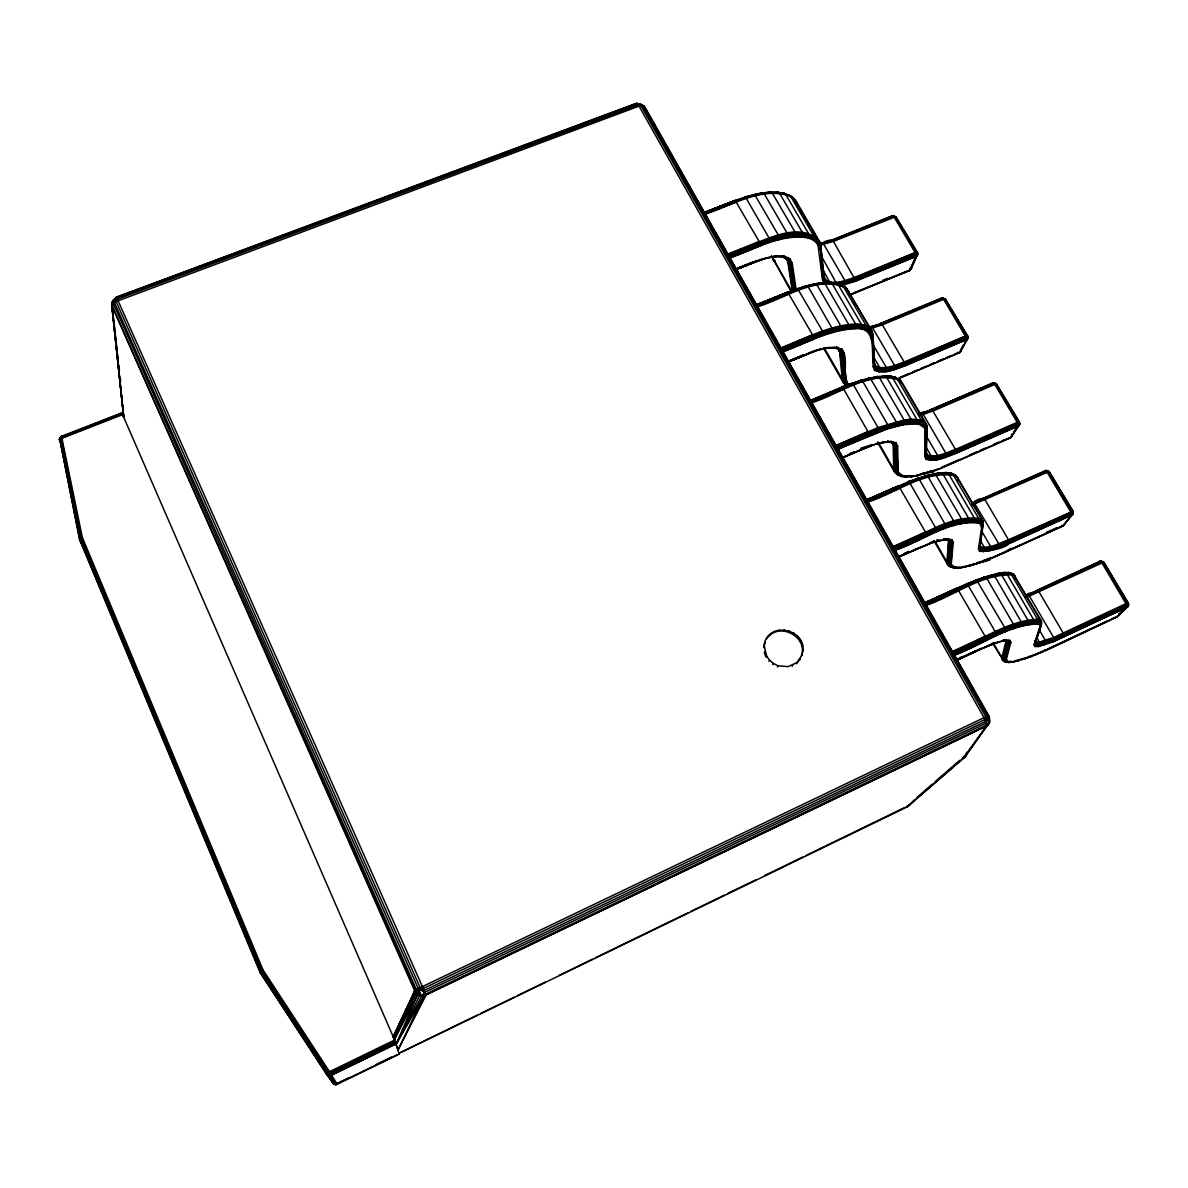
<?xml version="1.0" encoding="UTF-8"?>
<svg xmlns="http://www.w3.org/2000/svg" width="1188" height="1188" viewBox="0 0 1188 1188"><rect width="100%" height="100%" fill="white"/><g stroke="black" fill="none" stroke-linecap="round" stroke-linejoin="round"><path stroke-width="1.5" d="M837.317 449.599L869.081 435.491L867.997 431.63L843.629 389.07L841.579 387.422L809.117 401.158M996.584 384.526L993.049 382.788L930.709 409.756L993.955 382.892L996.584 384.526L1019.319 422.319L1019.646 424.487L1018.25 426.046L956.236 453.296C946.762 456.563 936.352 462.563 926.12 459.296L924.739 456.355L924.962 428.482L920.047 424.606L915.71 423.834L903.623 424.71L887.644 428.838L837.332 449.376M992.44 383.115L995.425 384.066L1018.205 421.933L1018.472 425.066L956.414 452.316C947.237 455.479 937.169 461.286 927.279 458.108L925.942 455.256L926.833 427.16L926.284 454.529L924.739 456.355M894.401 550.653L926.373 536.293L925.452 532.016L898.767 486.159L866.067 500.089M61.063 443.466L59.415 439.322L61.494 436.293L121.829 412.904L395.01 1040.926L399.242 1054.142L337.199 1084.288L334.244 1084.392L326.462 1074.19L260.068 972.408L263.008 969.868L82.328 537.451L61.494 436.293L59.979 438.981L80.175 538.758L260.855 971.576L335.209 1084.644L397.475 1054.677M642.366 104.93L644.742 107.291L989.619 718.25L643.644 105.732L639.099 106.103L116.127 301.514L111.702 304.707L123.804 417.389L111.702 304.707L112.37 301.41L116.424 297.104L636.129 103.356L640.733 104.247L644.445 106.356L988.921 716.008L989.589 722.2L964.79 757.202L907.394 806.8L398.901 1053.429M1034.748 646.495L1036.292 644.505L1035.966 642.01L1039.441 642.069L1053.608 637.496L1126.506 603.385C1129.209 601.128 1129.253 606.563 1127.115 607.172L1053.622 641.609L1038.475 646.539L1034.748 646.495L1034.05 644.713L1039.708 627.323L1039.812 625.334L1038.564 624.056C1007.87 624.428 981.065 645.886 952.999 655.717M1039.708 627.323L1041.015 626.121L1041.148 620.656L1013.453 574.324L1009.117 572.616L1003.325 572.616L983.456 577.531L992.292 574.784L994.43 575.824L1021.205 621.74L1021.769 624.413L1020.626 626.507M260.187 972.586L260.172 971.546L263.008 969.868L329.418 1071.561L337.199 1084.288L336.219 1084.614L330.116 1075.764L326.462 1074.19L328.601 1072.155L394.624 1040.005M952.954 655.91L985.966 640.466L985.104 636.233L957.365 588.565L925.244 602.643L966.349 583.976L976.774 580.353L1004.796 627.65L1004.87 632.209M83.962 548.173L79.507 539.486L59.652 438.476L79.789 539.218L260.172 971.546L333.397 1083.857L259.89 972.022L79.611 539.649L82.328 537.451L79.551 539.664M953.266 542.381L951.321 563.023L951.707 565.221L956.073 567.478L954.543 567.953L949.45 566.245L947.267 564.033L946.851 561.761L948.588 541.06L947.356 538.654L950.638 542.649L953.266 542.381L951.974 539.812L947.504 539.085L930.338 543.065M1118.502 615.785C1113.334 618.042 1120.403 616.557 1118.74 613.557M123.537 416.78L111.776 303.014L113.112 303.89L112.147 306.356L414.775 991.148L417.537 994.564L421.621 996.108L424.829 992.292L423.24 988.505L116.587 297.342L114.404 302.643L113.439 299.985L116.691 298.069L116.424 297.104L116.127 301.514L420.121 987.555L425.408 993.762L425.943 995.366L398.025 1049.999L394.416 1039.708L415.934 993.034L416.453 989.693L112.37 301.41L114.404 302.643L421.621 996.108L396.139 1044.282L417.537 994.564L416.453 989.693L418.102 988.668L984.02 717.656L988.861 716.349M966.646 752.643L965.77 755.999L963.26 758.241L985.892 726.64L985.847 716.839L640.867 105.598L636.738 103.401L116.454 297.356L114.909 298.856M1049.316 472.185L1045.841 470.522L982.818 498.604L1046.643 470.493L1049.316 472.185L1072.823 511.241L1072.883 514.152L1062.725 526.076L992.025 558.018L977.219 563.275M1127.115 607.172L1127.709 602.895L1103.37 562.444L1099.865 561.107L1103.979 562.384L1128.466 603.92L1118.873 614.33M1009.206 543.599L1071.784 515.102L1072.319 510.84L1048.781 471.71L1046.643 470.493L983.842 498.544C960.498 511.36 981.169 493.48 985.194 500.074L1008.478 539.768C1014.76 547.831 984.05 552.123 979.506 551.291L978.452 548.915L981.585 527.65L979.803 523.329C949.583 518.829 921.918 541.862 894.415 550.445M837.332 448.871L887.971 428.304L904.113 424.131L916.334 423.255L920.7 424.042L925.675 427.962L925.422 455.88L926.774 458.776C936.827 461.998 947.059 456.088 956.385 452.88L1018.873 425.66L1018.755 421.785L995.975 383.932L932.936 411.018L920.032 415.518M966.453 339.857L966.898 335.61L944.846 298.96C938.906 297.772 943.495 297.297 945.514 299.658L967.537 336.263L967.537 338.966L904.989 365.904C895.455 369.082 884.481 374.784 874.487 370.329C869.334 356.682 879.506 326.106 854.944 328.764C829.387 329.819 806.489 343.05 783.026 351.663M704.692 212.325L735.283 200.549L759.162 241.52L760.216 245.901L728.274 258.642M728.096 257.187C753.92 248.752 780.1 232.18 808.419 236.457C829.476 241.209 817.136 269.424 825.645 283.071L825.987 280.769L823.848 276.893M775.022 260.38L775.274 262.607L772.779 259.578L772.571 257.38M1034.05 644.713L1035.639 642.782L1035.312 640.317L1036.292 642.812L1039.782 642.871L1053.979 638.268L1126.907 604.128L1127.174 603.088L1102.835 562.622L1099.865 561.107M855.375 281.304L916.275 256.385L916.691 252.153L895.336 216.647L892.574 215.667L831.615 240.184C809.355 251.336 829.031 235.907 833.397 241.387L855.464 280.249L855.375 281.304L839.857 285.848M980.798 537.496L981.318 533.932M981.852 530.353L982.654 524.992M962.325 757.974L966.705 754.113L966.987 752.286M947.163 473.388L944.356 473.032L951.068 473.106L954.929 474.784L957.884 478.111L982.684 520.567L983.219 525.69L981.585 527.65M982.922 523.21L979.684 547.787L978.452 548.915M979.506 551.291L981.14 548.5L979.729 544.653L980.694 550.103C990.747 551.9 1000.281 546.005 1009.429 542.678L1072.036 514.166L1071.784 515.102M983.219 525.69L983.011 521.369L956.162 475.972L952.36 474.532M924.962 428.482L926.566 426.477L926.284 424.027L902.36 383.056L899.836 379.759L897.519 378.913M831.214 283.323L821.606 283.264L835.535 282.996L841.03 284.511L845.975 287.541L871.844 330.828L872.111 333.219L870.537 335.194M911.538 268.087L909.83 270.478L849.45 295.263M925.497 431.482L927.16 427.932M728.259 258.375C753.697 250.015 779.491 233.62 807.409 237.793L808.686 235.625L808.3 233.175L785.714 194.401L782.476 193.377L787.302 195.248C791.639 194.416 794.698 199.703 796.955 202.599L819.572 241.55L817.968 245.084L822.571 280.309L823.878 282.937M767.359 637.481L766.78 638.684C778.244 621.294 808.226 636.248 801.544 655.865C811.939 629.343 765.384 618.235 763.81 647.683L765.25 641.772L764.671 642.96M871.353 338.639L873.002 335.194L869.943 329.715M819.052 248.96L820.7 245.589L816.691 238.536M59.4 439.783L59.652 438.476M823.135 335.551L822.527 331.051L797.594 288.684L756.667 304.856L787.837 292.352L812.592 334.868L813.602 339.219L783.026 351.9M909.963 268.087L911.434 268.74L917.685 253.579L895.767 216.676L833.397 241.387L818.888 245.456M917.403 252.925L915.503 252.48L854.514 277.383C845.514 280.338 834.763 285.224 825.69 280.071M1003.132 639.783L1005.746 639.842L1008.181 642.56L1003.979 661.048L1010.409 662.072L1009.637 662.399L1005.36 662.087L1002.494 660.172L1001.84 657.707L1006.073 640.911L1010.008 642.619L1010.869 642.307L1009.949 640.406L1005.79 640.317L997.237 642.515L977.783 649.881M337.199 1084.288L336.679 1082.892M1007.855 661.775L1006.429 659.058L1010.869 642.307M904.989 365.904L904.172 362.013L882.357 324.844L880.263 323.76L942.396 297.98L944.297 299.064L966.349 335.729L967.062 339.486L905.108 365.459C895.737 368.592 884.941 374.19 875.125 369.81C870.136 356.058 880.115 325.467 855.494 328.17C829.744 329.21 806.667 342.53 783.011 351.143M945.514 299.658L943.658 299.302L882.357 324.844L869.497 328.957M769.661 242.456L769.007 237.942L746.302 198.426C739.916 195.159 752.435 197.698 754.751 194.743L778.407 235.194L778.689 239.813M1035.654 641.104L1040.807 625.319M967.537 336.263L965.71 335.966L904.172 362.013C895.262 364.983 884.986 370.314 875.66 366.082L873.833 362.934M956.236 453.296L955.464 449.42L932.936 411.018L930.947 409.504M1018.25 426.046L1018.873 425.66M909.741 804.707L906.236 806.756L908.716 805.924L914.478 799.658M1064.121 524.918L1069.972 516.78M1041.015 626.121L1041.386 623.566M1019.319 422.319L1017.552 422.186L955.464 449.42C946.598 452.48 936.857 458.093 927.308 454.974L927.605 457.335L926.12 459.296M878.556 432.046L877.991 427.576L853.593 385.12C849.405 378.749 829.343 395.827 851.662 383.486M703.459 213.083L734.956 200.49L703.103 212.979M111.702 304.707L415.325 990.54L415.934 993.034L393.777 1038.134L393.362 1037.139L414.775 991.148L416.453 989.693L419.483 995.603L396.139 1044.282L423.834 996.019L425.794 994.816L987.525 725.512L988.787 724.012L987.347 716.26L642.411 105.48L640.733 104.247L644.742 107.291M393.362 1037.139L414.775 991.148L393.525 1037.51L415.934 993.034M393.183 1036.693L414.775 991.148L393.243 1036.857M398.025 1049.999L423.834 996.019L987.525 725.512M799.465 660.172L800.118 658.998L796.257 663.75L802.197 654.692M769.987 635.135L770.581 633.932M774.086 632.565L774.695 631.363M764.864 651.366L764.27 652.539L766.022 657.187L766.602 656.028L764.404 646.51M778.793 631.155L779.402 629.937M783.783 630.976L784.407 629.759M768.933 661.315L769.527 660.157L766.602 656.028M394.416 1039.708L417.537 994.564M788.743 632.046L789.367 630.828M772.824 664.627L773.418 663.468L769.527 660.157M845.203 284.808L844.995 280.665L823.893 244.565L822.542 243.362L818.621 243.941M793.302 634.288L793.94 633.085M735.12 269.691L755.642 261.464L736.515 269.424M832.194 332.625L831.956 328.022L808.419 287.199C806.043 282.789 796.97 291.164 797.148 288.625M777.412 666.914L778.021 665.755L788.06 666.646L796.91 662.592M797.178 637.57L797.816 636.367M936.055 532.15L935.535 527.695L910.231 483.665C903.726 479.878 914.136 481.645 917.478 478.437L919.72 480.145L945.039 524.057L945.173 528.63M1063.988 636.991L1063.305 633.204L1039.218 592.144L1036.693 590.451L1100.281 561.063M800.088 641.654L800.742 640.466M963.453 344.995L960.81 349.836C961.523 351.544 958.894 354.336 957.632 352.183M965.205 341.773L966.958 338.55M801.87 646.287L802.524 645.099M792.158 666.349L792.797 665.191M802.36 651.128L803.014 649.94M894.757 369.661L894.609 365.518L872.824 328.244C865.874 325.141 878.615 326.685 881.14 323.492M1072.823 511.241L1008.478 539.768C999.643 542.975 990.421 548.678 980.709 546.896L981.036 547.668C990.762 549.435 1000.014 543.718 1008.864 540.51L1071.517 512.013L1048.247 471.874L1045.113 470.73L1045.841 470.522M756.578 304.989L787.184 292.367M787.124 238.001L787.199 233.323L764.018 193.451L762.369 192.812L744.208 197.267M887.644 428.838L887.466 424.25L863.052 381.927C856.385 378.452 866.408 381.096 870.136 378.081L896.212 421.695L896.049 426.388M995.722 636.055L995.277 631.63L967.374 584.154L925.511 602.643M945.96 457.321L945.856 453.177L923.343 414.671C916.379 411.434 928.452 412.771 931.258 409.444M840.614 330.502L840.733 325.824L816.72 284.511L814.983 283.769L805.91 285.952M1013.72 431.942L1015.695 428.972M1002.123 440.689L1011.003 437.511L1019.646 424.487L1019.155 421.755M896.034 216.84C890.258 215.637 893.079 215.058 896.064 217.463M788.075 361.954L808.122 353.593L787.629 362.281M966.705 754.113L989.589 722.2L988.401 715.978L989.871 720.24M396.243 1043.896L330.116 1075.764L395.99 1043.227M794.802 237.051L795.188 232.358L772.037 192.649L770.24 192.011L761.374 193.481M998.885 547.906L998.826 543.792L974.012 502.524M848.247 329.21L849.212 327.027L848.678 324.502L825.155 283.991L822.809 282.64L814.433 283.977L831.095 282.64L837.644 283.724L861.538 324.502L861.924 326.997L860.602 329.18M885.892 371.74L886.307 367.448L872.675 344.06M953.548 525.809L954.424 523.745L953.771 521.131L928.452 477.398L925.422 475.868L934.451 473.923L935.773 474.755L961.567 518.993L962.132 521.621L961.033 523.745M801.603 236.991L802.717 234.779L802.271 232.313L779.61 193.362L777.902 192.129L770.24 192.011M1053.622 641.609L1053.608 637.496L1029.536 596.317C1022.259 592.664 1034.02 593.807 1037.362 590.288M903.623 424.71L904.647 422.557L904.098 419.988L879.239 377.339L877.264 376.522L868.413 378.571M894.445 549.985C922.185 541.431 950.073 518.206 980.516 522.765L982.075 524.606L982.298 527.145L979.15 548.425L980.174 550.772C990.391 552.583 1000.088 546.599 1009.384 543.213L1072.408 514.701L1072.319 510.84M754.751 194.743L752.94 195.144L771.487 192.218M937.139 459.756L938.104 457.811L937.599 455.45L925.883 435.343M930.353 470.804L931.897 471.695L940.451 468.621L1010.394 437.897L1011.775 436.338L1011.448 434.214M844.727 456.415L872.438 445.025L883.768 442.099L873.937 444.683L842.218 457.9M121.904 413.053L60.128 437.704L80.68 538.016L261.315 970.745L329.061 1075.793L330.546 1074.145L395.723 1042.589M854.944 328.764L856.103 326.581L855.642 324.057L832.179 283.724L830.412 282.402L828.363 283.011M959.191 352.97L967.938 337.659L967.581 335.714M1013.216 629.001L1014.151 626.982L1013.498 624.324L986.693 578.2L984.035 577.205L966.349 583.976M766.572 258.093L737.837 268.607L754.87 261.835C763.973 259.058 767.077 257.336 776.328 256.37L765.117 257.989M916.275 256.385L917.671 254.945L917.121 252.183M910.201 423.864L911.419 421.681L910.958 419.112L886.634 377.324L884.793 375.898L882.654 376.448M990.124 550.742L990.97 547.193L982.238 532.046M1118.784 615.087L1128.526 605.479L1128.095 602.791M1127.709 602.895L1128.229 606.177L1117.403 616.765L1054.825 646.406L1053.504 645.708M897.727 486.248L865.933 500.252L908.181 481.868M878.971 371.978L880.145 368.369L873.462 356.682M967.507 522.453L968.769 520.299L968.294 517.671L943.079 474.324L940.391 472.75L932.402 474.354L937.302 473.552M1044.92 644.861L1045.826 641.312L1038.98 629.402M915.71 423.834L917.077 421.666L916.676 419.112L892.44 377.502L890.525 376.106L886.144 376.136M807.409 237.793L812.117 239.441L813.513 237.333L813.201 234.912L790.673 196.317L783.932 193.154M930.367 460.439L931.585 456.816L925.853 446.747M849.569 385.952C840.673 376.195 849.554 359.726 842.054 349.153C823.804 343.005 805.791 356.252 788.951 361.419M1026.952 624.74L1028.288 622.616L1027.783 619.928L1001.618 574.947L999.628 573.344L997.296 573.73M865.131 330.398L866.572 328.274L866.245 325.794L842.916 285.848L841.03 284.511M972.838 521.963L974.264 519.795L973.848 517.181L948.707 474.057L945.915 472.482M1010.127 438.134L1019.75 423.76L1019.393 421.844M983.501 551.915L984.763 548.262L980.843 541.312M917.21 797.267L932.253 784.169M934.986 781.793L959.592 760.365M920.047 424.606L921.532 422.483L921.175 419.943L897.029 378.556L890.525 376.106L884.05 375.853M113.439 299.985L116.587 297.342M1032.09 623.745L1033.575 621.591L1033.144 618.918L1007.068 574.175L1004.157 572.482L998.024 573.373M812.117 239.441L815.651 241.892L817.166 238.224L793.317 198.025L796.955 202.599L797.772 205.42M1038.475 646.539L1039.782 642.871L1036.664 637.288M918.873 548.039L898.574 557.157M976.952 522.26L978.496 520.121L978.125 517.508L953.088 474.606L951.068 473.106L948.573 473.567M766.008 193.005L778.571 192.337M868.458 332.432L869.987 330.368L869.69 327.933L846.465 288.179L841.787 284.764L829.699 282.388M874.487 370.329L875.942 368.384L875.66 366.082M923.135 426.18L924.71 424.101L924.398 421.591L900.341 380.412L895.084 377.131L888.238 376.641L891.193 377.309M1035.981 623.522L1037.57 621.369L1037.183 618.71L1011.211 574.205L1009.117 572.616L1003.325 572.616M862.265 449.316L873.937 444.683M979.803 523.329L981.422 519.468C950.103 514.627 921.383 538.624 892.797 547.312M1038.564 624.056L1040.213 621.933L1039.856 619.29L1013.453 574.324C981.927 572.141 953.89 595.277 925.036 604.484M1027.932 594.757L1101.083 561.048L1103.83 562.77M981.347 525.141L982.996 523.106L981.407 521.22C950.578 516.513 922.289 540.02 894.193 548.707M1039.812 625.334L1041.119 624.086L1039.856 622.779C1008.716 623.076 981.526 644.891 952.984 654.722M775.942 192.812L777.902 192.129M1000.652 554.232L992.025 558.018M922.63 473.21C948.663 469.067 923.759 473.418 916.809 475.69L939.574 468.562M956.236 588.506L925.348 602.643M829.373 347.386L819.111 349.361M1062.725 526.076L1063.646 525.467L992.975 557.217M872.809 366.869L874.472 364.315L873.002 335.194M822.571 280.309L824.086 278.556L823.863 276.373L825.987 280.769C835.075 285.922 845.856 281.021 854.87 278.066L916.141 252.257L894.772 216.751L892.93 215.726L831.437 240.496M963.26 758.241L965.963 755.791L906.904 806.994M336.219 1084.614L337.125 1084.005M877.264 376.522L876.002 377.101L891.282 376.373M852.167 293.481L909.533 270.582L917.775 254.277L917.388 252.316M925.363 473.626L924.323 474.071M992.455 557.989L983.308 561.137M912.889 550.237L930.367 543.332L898.47 557.098M59.979 438.981L122.602 414.612M789.916 258.717L784.704 256.296L781.273 256.237L787.555 259.207L789.916 258.717L792.203 262.979L796.242 290.139M1117.091 616.943L1118.027 616.349L1116.215 616.691M977.397 563.572L968.814 565.874C1021.086 550.237 960.35 569.601 957.736 567.909L956.399 567.121M958.865 353.059L960.038 352.346L899.568 377.992M917.448 475.764L918.621 475.289L910.676 476.685L903.697 475.586M960.038 352.346L898.247 378.824M911.137 269.334L849.925 294.876M330.116 1075.764L396.168 1043.673M977.353 650.712L957.29 660.142M837.065 347.252L827.516 347.936M329.061 1075.793L330.828 1074.784M910.676 476.685L912.666 476.269L904.172 476.21M940.391 472.75L938.936 473.284L951.87 473.418M958.478 352.94L960.513 351.826L967.849 338.342L967.314 335.595M1009.77 438.179L1011.003 437.511M967.314 566.216L962.8 567.24L970.715 565.562M878.348 442.263L896.346 473.804L902.835 476.388L903.548 476.032L898.722 472.883L898.069 470.24L897.683 445.975L896.034 442.797L891.312 441.461L881.823 442.56L889.797 442.01M1054.825 646.406L1046.212 650.356L1044.697 649.762M990.896 575.244L998.811 573.24M896.346 473.804L901.291 476.447L907.617 476.522L901.35 475.868M1046.212 650.356L1023.982 659.177L1021.932 658.776M963.527 567.344L964.864 566.899M951.974 539.812L943.688 538.669L947.504 539.085M336.947 1083.53L348.351 1077.991M376.076 1064.522L392.382 1056.607M400.519 1052.449L477.294 1015.146M480.635 1013.527L514.018 997.311M517.359 995.693L545.723 981.897M559.088 975.422L592.456 959.206M595.797 957.573L687.6 912.978M690.926 911.359L724.309 895.143M727.65 893.525L756.028 879.744M764.374 875.69L802.761 857.038M806.103 855.419L904.573 807.573M395.01 1040.926L329.804 1072.482L328.601 1072.155L262.117 970.299L81.497 537.837L61.331 438.283L122.305 413.944M395.396 1041.802L330.19 1073.358L327.858 1072.749L330.546 1074.145M957.736 567.909L959.963 567.537L952.999 567.552L950.905 565.533L952.42 542.693L951.143 540.169L944.356 539.189M952.42 652.925C980.976 642.218 1008.671 620.314 1040.213 620.136L1041.49 621.487L1041.371 625.319L1035.297 643.554L1035.966 645.292L1039.559 645.336L1054.216 640.584L1127.754 606.756L1053.994 641.178L1039.099 646.02L1035.431 645.975L1034.748 644.208L1040.45 626.804L1040.54 624.799L1039.292 623.507C1008.404 623.819 981.481 645.515 953.058 655.048M959.236 657.974L962.532 656.4M951.944 651.974C980.59 641.401 1008.3 619.423 1039.856 619.29L1041.148 620.656M952.717 653.697C981.273 643.139 1008.864 621.265 1040.332 621.042L1041.609 622.378M976.209 650.579L956.399 659.964L976.209 650.579L998.618 642.099L991.163 643.658M1128.229 606.177L1127.382 605.628L1054.291 639.872L1039.842 644.549L1036.292 644.505L1035.639 642.782M1108.018 620.552L1045.232 650.148L1029.402 656.697L1015.992 660.558M1111.3 619.007L1114.582 617.463M842.054 349.153L839.619 349.614L835.075 347.683M1063.646 525.467L1061.448 525.527M952.939 654.425C981.437 644.015 1008.879 622.2 1040.213 621.933L1041.475 623.269M956.8 660.201L988.906 645.648L987.837 645.945M1023.982 659.177L1016.705 660.884M951.84 651.767L985.104 636.233M956.682 660.127L976.67 650.846M952.227 652.524L985.55 637.08L952.123 652.316M925.66 602.732L956.904 588.327M924.413 603.786C950.816 592.678 976.254 576.937 1005.018 572.586M924.828 604.232C953.311 594.49 981.333 571.606 1012.74 573.789L1015.428 576.64L1015.473 578.972L1014.938 578.274M952.553 653.281L985.877 637.941M893.094 547.906L925.868 532.848L892.901 547.505M908.924 551.484L903.875 553.801L908.909 551.455M925.036 602.806L956.518 588.298M925.289 604.841L958.374 589.634M925.749 605.583C954.365 595.856 982.491 572.898 1014.017 575.037M952.821 654.039L986.099 638.773M953.043 655.286L986.144 640.08M893.406 548.678C921.591 539.293 950.311 515.592 981.526 520.344L983.115 522.23M1008.107 549.866L1011.448 548.336M1046.45 532.373L1056.444 527.814M1001.009 554.247L1063.022 525.868L1073.18 513.483L1072.719 510.766M1010.409 661.152L1012.592 662.117L1018.844 660.617L1007.988 662.399L1006.043 660.87M892.634 546.97C920.923 537.6 949.776 513.795 981.08 518.651L982.684 520.567M899.242 556.489L929.907 543.629M1072.883 514.152L1071.977 513.498L1009.355 542.01C1000.341 545.292 990.926 551.098 981.021 549.331L980.026 547.044L983.248 523.997M894.326 549.079L926.432 534.526M924.205 603.593L957.365 588.565M896.034 442.797L893.539 443.213L887.614 441.164L893.539 443.213L895.128 446.243L895.618 470.507L898.202 475.2L900.563 474.829M894.445 549.732C922.23 540.703 950.4 517.433 981.065 522.052L982.625 523.908L982.862 526.477M892.53 546.777L925.452 532.016M894.475 550.267L926.521 535.862M924.606 603.964L957.87 589.01M1005.79 640.317L1003.325 640.674L1009.949 640.406M899.732 556.103L909.607 551.707M1007.365 572.661L1002.538 572.987M834.986 447.208L887.852 425.052L904.454 420.79L917.017 419.899L921.517 420.73L926.61 424.799L926.284 454.529L927.605 457.335C937.347 460.484 947.282 454.752 956.325 451.633L1018.398 424.383L1019.363 425.126L1018.755 421.785M864.805 500.831L898.336 485.981L864.656 500.757M865.146 501.069L918.072 478.556M867.225 500.727C891.653 490.644 915.399 477.027 941.906 473.121M925.482 605.152L958.865 590.377M849.435 453.964L854.439 451.767L849.361 453.89M947.801 464.612L957.988 460.127M969.868 454.885L976.655 451.9M980.055 450.401L985.149 448.158M993.643 444.431L998.737 442.188M1009.355 438.03L941.015 467.953M865.978 502.034C894.505 493.272 924.219 468.443 955.627 475.289L957.884 478.111L958.256 480.977M868.101 502.004C896.108 493.302 925.333 469.171 956.162 475.972M893.228 548.262L926.209 533.694M1012.592 662.117L1014.092 661.686M836.961 447.223L878.675 429.239L896.806 423.374L917.151 420.775L921.636 421.606L926.699 425.646M894.371 549.391L926.536 535.268M834.525 446.272L877.991 427.576L904.098 419.988L910.958 419.112L921.175 419.943L926.284 424.027L927.115 429.581M837.184 447.95L878.853 430.086L896.851 424.264L917.077 421.666L921.532 422.483L926.566 426.477M843.153 457.231L861.939 449.361M864.968 500.905L898.767 486.159M761.835 193.035L770.864 192.011M837.332 448.604L878.882 430.873L904.469 423.403L911.181 422.527L921.22 423.314L924.368 424.918L926.759 430.338M837.377 449.183L869.081 435.491M842.069 458.063L862.503 449.064M867.032 500.49L899.227 486.56M834.422 446.094L867.997 431.63M996.702 384.214L993.465 382.907L931.659 409.578L918.487 414.166M867.433 500.965L899.717 487.139M836.471 446.079L868.398 432.432L836.367 445.886M780.605 349.406C802.969 340.421 824.799 328.541 849.019 325.274C856.86 324.68 867.478 323.789 872.155 331.586M810.691 400.95L852.138 383.59M811.062 401.306L852.642 383.932L878.63 376.848M811.463 401.841C838.624 392.589 866.438 372.765 896.509 377.903M899.153 377.68L909.251 373.388M912.622 371.963L917.671 369.81M921.027 368.384L926.076 366.231M929.447 364.805L934.496 362.652M937.867 361.226L942.901 359.088M946.272 357.647L951.321 355.509M954.692 354.069L958.048 352.643M835.105 447.534L868.725 433.278M867.864 501.603L900.177 487.867M948.588 541.06L947.772 564.701L950.875 567.062L953.296 566.706M780.902 350.163C803.251 341.268 825.036 329.403 849.197 326.136C857.008 325.542 867.582 324.651 872.244 332.402M810.216 403.222C838.386 395.114 869.646 369.557 900.341 380.412M966.898 335.61L967.537 338.966L966.542 338.149L905.018 364.196C895.93 367.241 885.461 372.676 875.942 368.384L874.338 365.087L872.705 334.437M837.05 447.564L868.963 434.095M259.89 972.022L269.409 986.055L270.537 985.773M780.16 348.515C804.647 339.026 828.764 325.081 855.642 324.057C863.245 323.656 873.076 326.878 873.091 335.981M810.246 400.712L842.292 387.496M837.243 448.277L869.081 434.853M781.14 350.891C805.494 341.535 829.402 327.636 856.103 326.581C862.859 326.418 872.423 328.556 872.957 336.783M789.055 361.508L819.497 349.539M788.06 362.028L808.122 353.593M824.264 349.406L843.287 382.581L845.128 383.947L847.49 383.605M782.996 350.846C808.285 341.609 833.664 325.705 861.656 327.843C881.704 330.665 868.398 357.157 875.63 369.141C885.283 373.478 895.9 367.968 905.122 364.879L966.631 338.832L967.062 339.486M880.486 323.478L942.01 297.891L945.618 299.331M787.703 362.295L807.632 353.979M941.995 467.033L946.346 465.206M783.07 351.44L813.706 338.714M788.594 361.093L803.519 354.9M810.884 401.099L842.723 387.852M780.056 348.336L812.592 334.868M882.639 280.368L887.778 278.259M780.412 349.02L812.993 335.64L780.323 348.827M811.255 401.529L843.183 388.387M727.501 255.39C754.751 247.238 788.193 222.468 817.166 238.224M755.583 305.539L787.837 292.352L755.434 305.435M755.924 305.865L807.439 286.085M916.691 252.153L917.374 255.539L916.334 254.633L855.36 279.551L837.154 284.541L821.057 255.494M898.722 472.883L896.301 473.21L894.401 471.785L877.323 441.995M1118.027 616.349L1038.104 653.846L1030.041 656.86L1028.778 656.34M737.54 268.369L752.791 262.236L739.114 267.552M756.979 304.692L787.466 292.248L756.756 304.722M756.311 306.356C783.531 297.535 812.473 277.22 842.426 285.224M756.711 307.009C784.332 299.213 816.928 273.997 846.465 288.179M780.724 349.747L813.32 336.471M809.978 402.821L843.629 389.07M727.071 254.514C750.697 248.96 797.267 215.904 819.572 241.55M727.799 256.133C752.628 250.178 795.455 218.473 819.661 242.352M736.827 269.097L755.642 261.464M780.991 350.49L813.557 337.303M974.576 502.836L1046.673 470.983L1048.781 471.71M728.036 256.875C752.197 247.995 776.18 234.17 802.717 234.779C810.29 235.061 819.69 238.506 820.626 247.149M781.184 351.203L813.691 338.06M728.199 257.544L760.261 244.698M728.289 258.167C753.801 249.391 779.848 232.982 807.989 237.199C828.972 241.966 816.557 270.136 825.17 283.724M736.441 269.409L755.212 261.924M755.761 305.672L788.238 292.664M726.967 254.336L759.162 241.52M737.481 268.31L752.776 262.221M951.707 565.221L949.227 565.533L948.811 563.275L950.638 542.649L949.39 540.198L945.128 539.501M982.743 560.795L991.03 557.499M727.323 255.004L759.548 242.278L727.219 254.826M756.103 306.073L788.684 293.169M703.697 213.38L745.425 197.357M704.068 213.855C726.284 205.821 748.009 194.119 772.037 192.649M704.454 214.464C731.466 205.97 761.3 185.848 790.673 196.317M727.635 255.732L759.875 243.095M756.489 306.623L789.099 293.822M703.608 212.771L734.689 200.653L754.246 194.505M729.595 255.806L760.112 243.926M326.774 1073.714L334.244 1084.392L332.907 1083.129L334.244 1084.392L333.798 1082.699L335.209 1084.644M122.067 413.409L61.687 436.828L60.588 438.61L61.494 436.293M728.214 257.826L760.29 245.381M703.534 213.216L735.669 200.831M1006.518 660.766L1005.716 661.077L1005.612 659.355L1010.008 642.619L1009.102 640.748L1004.172 640.792M860.647 448.277L871.873 444.698M703.86 213.573L736.085 201.292M922.408 413.587L993.91 383.219L995.425 384.066L993.465 382.907M704.232 214.107L736.501 201.915M792.203 262.979L788.327 262.489L785.105 257.098M786.991 292.694L797.594 288.684M844.029 352.895L840.079 352.361L836.842 346.985M846.584 380.546L844.178 380.813L842.307 379.403L839.574 351.722L837.703 348.218L840.079 352.361L843.762 383.204M897.683 445.975L895.128 446.243L893.124 444.728L893.703 469.037L894.401 471.785L898.202 475.2M898.069 470.24L895.618 470.507L893.703 469.037M907.736 481.927L926.046 475.735M909.533 270.582L917.478 252.569L895.767 216.676M951.321 563.023L948.811 563.275L946.851 561.761M987.213 645.737L1001.603 641.089M1006.429 659.058L1003.875 659.295L1001.84 657.707M984.689 577.116L975.081 580.546L976.15 580.19M808.375 352.985L817.552 349.703M734.526 201.01L742.366 198.218M870.448 327.056L880.783 323.388M1023.299 659.251L1031.199 656.533L1030.041 656.86M766.126 258.286L776.328 256.37M976.625 562.964L981.214 561.33M1025.793 596.792L1101.722 562.251L1103.37 562.444M1026.269 597.46L1102.835 562.622L1100.727 561.315M1025.214 596.272L1101.231 561.701L1127.754 606.756M851.247 383.605L860.929 380.353M850.92 383.932L861.478 380.442M754.484 261.538L763.602 258.509M821.65 243.51L832.239 240.125M822.17 282.848L830.412 282.402M930.843 471.28L916.186 475.408M926.699 475.839L916.483 478.868L917.478 478.437M929.714 542.708L934.332 541.268M929.372 543.703L940.139 540.273L936.783 539.768M796.762 288.773L815.592 283.798M971.799 504.336L1047.148 471.502L1048.247 471.874L972.259 504.974M968.175 565.562L975.096 563.498M868.918 378.185L870.136 378.081M860.424 380.502L869.512 378.022M919.586 414.909L932.521 410.395L994.356 383.709L1018.398 424.383M925.422 475.868L934.451 473.923M269.32 985.58L270.329 985.401M882.506 442.634L890.584 441.847L895.247 443.154L896.866 446.272L897.95 473.195L899.821 475.155L906.949 476.863M805.509 286.353L816.171 284.051M962.117 566.943L965.146 566.245M1011.805 661.998L1015.072 661.256M818.621 350.059L828.808 347.787L836.367 347.653L841.282 349.524L843.228 353.192L846.732 383.917M868.562 327.933L881.541 323.789L942.812 298.262L944.297 299.064L942.396 297.98M869.067 328.363L881.956 324.25L943.242 298.708L966.542 338.149M842.901 286.932L844.549 286.813L846.064 288.862M753.311 194.713L762.934 192.798M840.451 284.645L855.464 280.249L916.423 255.316L916.898 256.029L855.464 280.843L840.213 285.313M869.928 378.274L877.962 376.566M837.139 283.739L855.152 278.809L916.126 253.89L916.141 252.257L916.898 256.029M819.141 243.956L822.542 243.362M819.661 244.179L832.61 240.392L893.331 215.978L894.772 216.751L892.93 215.726M818.473 244.877L833.011 240.822L893.747 216.394L916.334 254.633M910.023 476.403L913.097 475.913M911.374 476.759L918.072 475.631M933.025 473.982L941.163 472.824M938.817 540.748L946.762 539.456M814.433 283.977L823.462 282.655M1010.097 573.477L1011.909 573.448L1014.879 575.928M958.508 567.998L964.225 567.225M1009.637 662.399L1005.36 662.087L1002.494 660.172L1006.622 641.639L1005.746 639.842M957.023 567.612L960.424 567.166M1011.062 661.671L1003.905 661.226L993.257 642.886M1013.364 662.013L1007.988 662.399M876.596 376.7L884.793 375.898M882.922 442.114L891.312 441.461M912.042 476.611L904.781 476.67M939.619 472.913L946.732 472.557M423.834 996.019L421.621 996.108L988.787 724.012L986.189 723.15L424.829 992.292L418.102 988.668L419.483 995.603M826.878 347.668L835.624 347.846L840.451 349.673L842.366 353.282L845.93 384.036M773.923 255.895L775.719 256.578M959.265 567.879L952.999 567.552M769.082 192.694L785.238 193.793M1003.83 640.347L1006.459 640.391L1007.35 642.203L1003.177 660.706M835.535 282.996L837.02 283.264M774.472 256.341L784.035 256.712L789.159 259.088L791.416 263.276L795.485 290.436M775.081 256.578L783.308 256.92M775.764 255.984L784.704 256.296M794.252 201.218L795.826 201.544M899.509 381.511L902.36 383.056M900.563 476.18L906.206 477.012M1003.905 661.226L1006.563 661.553M945.099 472.646L949.361 473.195M1012.414 574.933L1013.319 575.051M1007.305 640.748L1009.102 642.708L1004.736 659.429L1006.221 662.206M945.945 539.604L950.266 540.302L951.529 542.782L949.658 563.409L951.707 567.151M777.219 192.144L784.629 193.377M776.551 192.367L780.991 193.124M637.139 104.084L635.684 103.772L642.411 105.48L636.738 103.401L640.867 105.598L637.481 103.891L116.944 298.025L116.127 301.514L117.463 299.138L638.283 104.811L984.02 717.656L986.189 723.15L987.347 716.26L989.589 722.2M889.738 376.047L895.856 377.413M955.33 567.819L948.96 565.592L935.164 541.386M954.543 567.953L950.118 566.75L947.267 564.033L933.857 540.644M888.268 441.669L894.386 443.302L895.99 446.361L896.45 470.626L899.019 475.289M948.96 565.592L952.36 567.062M1008.241 572.512L1011.003 573.344M836.337 283.694L839.441 284.66M846.806 289.887L848.737 291.268L849.39 293.807M834.139 347.549L839.619 349.614L841.52 353.178L845.128 383.947M783.204 193.154L788.075 195.04M955.835 476.596L956.652 476.923M896.821 474.443L902.063 476.522M950.222 473.032L953.236 474.383M782.432 256.37L788.357 259.251L790.569 263.38L794.668 290.525M781.867 256.682L787.555 259.207L789.738 263.276L793.881 290.421M773.418 663.468L778.021 665.755M994.742 383.056L996.628 384.006M1047.43 470.671L1049.464 471.903M1101.9 561.211L1103.994 562.533M840.243 284.481L843.732 286.768M786.174 258.494L788.981 262.964L793.139 290.124M788.847 195.055L794.43 199.079M789.307 195.946L792.574 197.787L795.069 201.277M842.307 379.403L843.287 382.581L846.539 386.1C837.51 376.418 846.242 359.919 838.862 349.331M1046.212 470.641L1072.408 514.701M1003.385 660.543L993.064 643.955M326.507 1074.026L328.051 1075.526L327.235 1073.269M773.343 259.89L774.992 261.909M845.93 385.654L824.116 347.653M899.153 379.269L901.157 381.897M845.321 287.08L847.579 290.169M815.651 241.892L817.968 245.084M271.993 989.084L275.007 993.703M278.022 998.321L282.031 1004.484M285.046 1009.102L288.06 1013.72M291.075 1018.339L295.099 1024.487M298.114 1029.105L300.118 1032.194M304.128 1038.342L308.152 1044.504M311.167 1049.123L315.176 1055.271M317.196 1058.36L319.201 1061.433M323.21 1067.596L326.225 1072.215M330.249 1078.362L333.264 1082.981M945.277 298.96L967.656 335.937M996.39 383.917L1019.453 422.037M1049.182 471.666L1072.972 510.989M1103.756 562.355L1128.318 602.94M800.044 209.994L801.885 213.172M808.375 224.265L810.216 227.443M812.993 232.195L814.849 235.358M853.385 301.381L855.226 304.529M822.72 269.409L830.486 283.561L826.076 281.541L824.22 277.814L820.7 245.589M791.683 291.09L771.472 255.821L791.074 291.491M785.699 257.885L788.327 262.489L792.797 291.476M892.752 442.916L894.312 445.916L895.544 472.913M892.069 442.426L893.643 445.396L894.891 472.423M948.573 539.872L949.821 542.292L948.44 565.206M825.957 282.328L824.086 278.556L820.403 244.877M398.856 1053.251L399.227 1054.127M980.145 546.228L981.14 548.5C990.941 550.267 1000.237 544.505 1009.161 541.268L1071.799 512.771L1071.784 511.003L1071.977 513.498M123.3 416.602L121.829 412.904M1035.758 641.951L1036.411 643.658L1039.916 643.703L1054.216 639.085L1127.204 604.9L1127.174 603.088L1127.382 605.628M796.465 201.99L797.297 204.811M819.275 240.822L820.774 246.362M848.247 290.644L849.212 294.446M79.67 540.005L79.611 539.842M1072.942 510.825L1073.269 512.741M787.852 261.865L792.322 290.867M111.776 303.014L112.192 306.667M112.608 310.306L113.424 317.582M113.84 321.235L114.672 328.512M115.088 332.165L115.919 339.441M116.335 343.094L116.959 348.544M117.582 354.009L118.191 359.474M118.815 364.939L119.439 370.404M120.27 377.695L120.686 381.333M113.142 308.687L113.543 312.325M112.147 306.356L123.745 417.24M59.415 439.322L59.459 440.169M985.847 716.839L985.698 721.383L424.086 990.495L420.121 987.555L423.24 988.505L984.971 719.512L985.847 716.839M1018.205 421.933L1017.923 422.898L955.835 450.148C946.955 453.207 937.184 458.835 927.62 455.717L926.016 452.212L927.709 456.534C937.347 459.652 947.192 453.979 956.132 450.905L1018.22 423.656L1018.205 421.933M966.349 335.729L904.528 362.711C895.604 365.696 885.298 371.027 875.957 366.81L874.086 362.83L876.046 367.597C885.461 371.844 895.826 366.453 904.825 363.454L966.349 337.407L966.349 335.729M61.538 436.352L60.826 437.065L61.538 436.352M841.579 387.422L809.993 400.831L841.579 387.422M803.43 354.974L788.075 361.479L803.43 354.96M755.479 261.791L736.679 269.349L755.479 261.791M735.283 200.549L703.385 213.098L735.283 200.549"/></g></svg>
